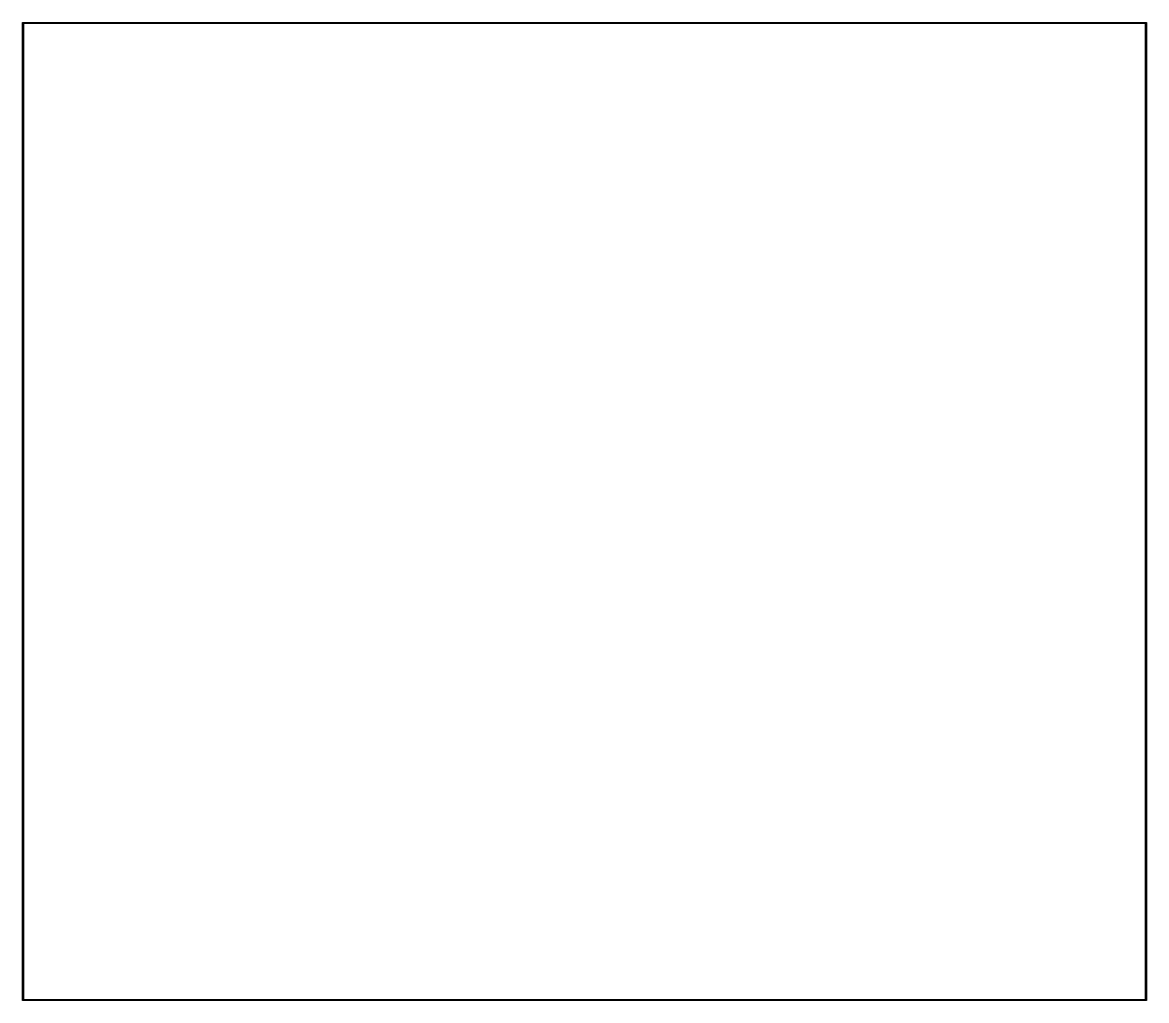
# Model space of a CAD drawing. Extents: x 122.5 to 181, y -123.8 to -73.
import ezdxf

# ---------------------------------------------------------------- set-up
doc = ezdxf.new("R2010")
doc.units = 0
doc.layers.add('BLACK', color=7, linetype='CONTINUOUS')

msp = doc.modelspace()

# ---------------------------------------------------------------- linework, layer by layer
at = {"layer": 'BLACK', "linetype": 'CONTINUOUS'}
for p, q in [((122.53, -73.025), (122.537, -73.0073)), ((122.53, -123.825), (122.53, -73.025)), ((122.537, -73.0073), (122.555, -73)), ((122.555, -73), (180.975, -73)), ((122.58, -73.05), (122.58, -123.8)), ((180.95, -73.05), (122.58, -73.05)), ((180.95, -123.8), (180.95, -73.05)), ((180.975, -73), (180.993, -73.0073)), ((180.993, -73.0073), (181, -73.025)), ((181, -73.025), (181, -123.825)), ((122.537, -123.843), (122.53, -123.825)), ((122.555, -123.85), (122.537, -123.843)), ((180.975, -123.85), (122.555, -123.85)), ((122.58, -123.8), (180.95, -123.8)), ((180.993, -123.843), (180.975, -123.85)), ((181, -123.825), (180.993, -123.843))]:
    msp.add_line(p, q, dxfattribs=at)

doc.saveas('drawing.dxf')
